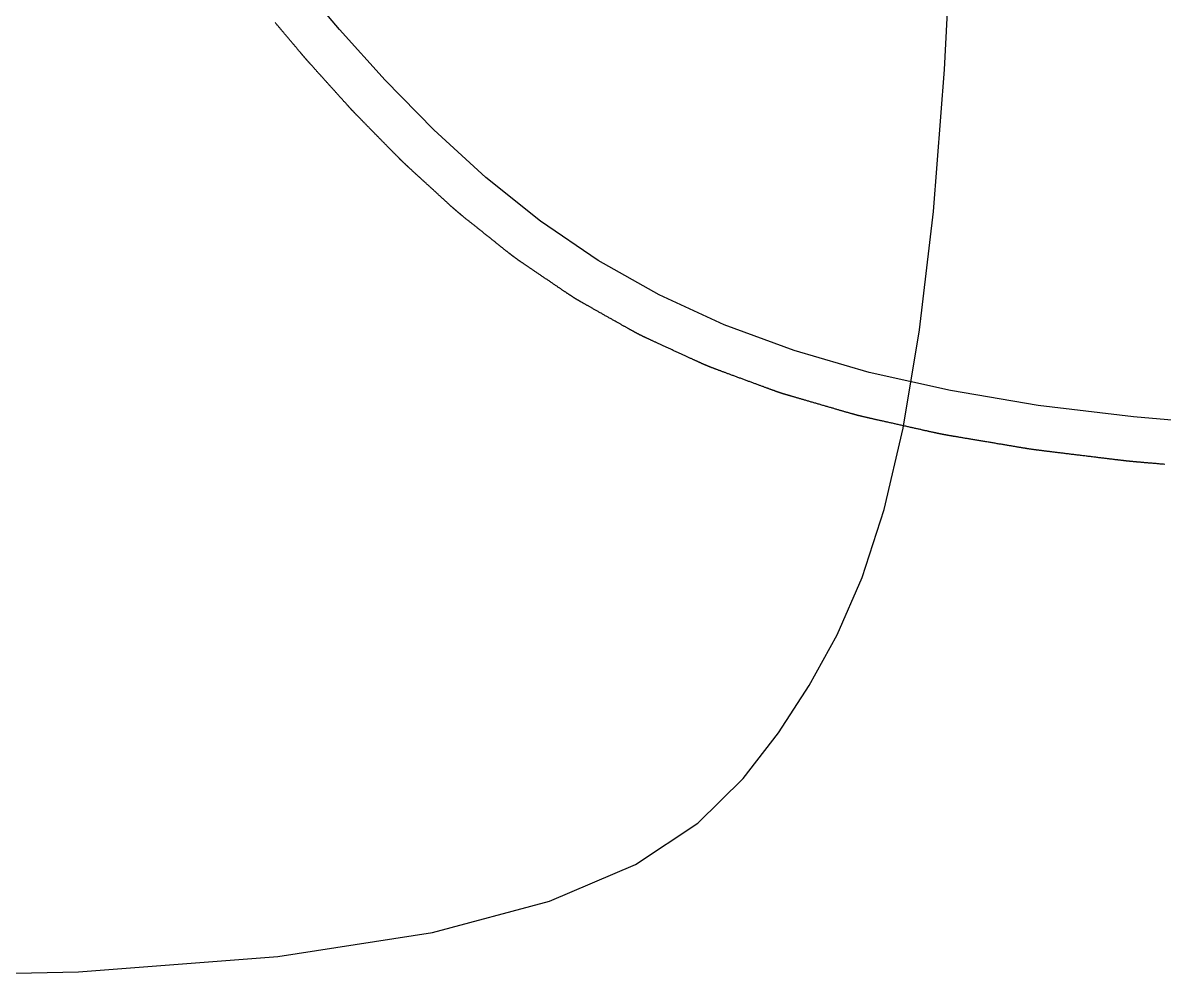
# Model space of a CAD drawing. Header units: millimetres. Extents: x -2296 to 86409, y -5695 to 20115.
# Drawn here: x 53114.5 to 53462.8, y 19094.3 to 19385.6 of the extents above; entities that cross this region are included whole.
import ezdxf

# ---------------------------------------------------------------- set-up
doc = ezdxf.new("R2010")
doc.units = ezdxf.units.MM
doc.layers.add('Line_RIGHT', color=1, linetype='Continuous')

# ---------------------------------------------------------------- blocks, each defined once
blk = doc.blocks.new('Fiji 6- costas')
blk.add_lwpolyline([(-20.2, -5173.6), (629.9, -5159.5), (1146.3, -5119.6), (1547.2, -5057.6), (1850.3, -4976.9), (2073.6, -4881.2), (2235, -4774.1), (2352.3, -4659.1), (2443.7, -4539.9), (2523.8, -4417.9), (2596.1, -4286.7), (2660.6, -4137.5), (2717.5, -3961.8), (2767.2, -3750.9), (2809.7, -3496.2), (2845.4, -3189.1), (2874.5, -2820.9), (2897, -2387.4), (2913.1, -1901.6), (2922.8, -1381), (2926, -843), (2922.8, -305), (2913.1, 215.6)])

msp = doc.modelspace()

# ---------------------------------------------------------------- linework, layer by layer
at = {"lineweight": 30}
msp.add_lwpolyline([(53463.001, 19250.82), (53462.658, 19250.849), (53462.319, 19250.878), (53461.983, 19250.907), (53461.652, 19250.935), (53461.324, 19250.963), (53461.002, 19250.99), (53460.684, 19251.017), (53460.371, 19251.044), (53460.063, 19251.07), (53459.76, 19251.096), (53459.463, 19251.122), (53459.172, 19251.146), (53458.887, 19251.171), (53458.609, 19251.195), (53458.336, 19251.218), (53458.07, 19251.241), (53457.81, 19251.263), (53457.558, 19251.284), (53457.312, 19251.306), (53457.073, 19251.326), (53456.84, 19251.346), (53456.614, 19251.365), (53456.395, 19251.384), (53456.181, 19251.403), (53455.974, 19251.42), (53455.772, 19251.438), (53455.577, 19251.455), (53455.386, 19251.471), (53455.201, 19251.487), (53455.021, 19251.503), (53454.846, 19251.519), (53454.676, 19251.534), (53454.51, 19251.548), (53454.347, 19251.563), (53454.189, 19251.577), (53454.035, 19251.591), (53453.884, 19251.605), (53453.736, 19251.618), (53453.592, 19251.631), (53453.45, 19251.645), (53453.31, 19251.658), (53453.173, 19251.671), (53453.039, 19251.683), (53452.906, 19251.696), (53452.774, 19251.709), (53452.644, 19251.722), (53452.515, 19251.735), (53452.388, 19251.747), (53452.261, 19251.76), (53452.134, 19251.773), (53452.008, 19251.786), (53451.882, 19251.799), (53451.755, 19251.813), (53451.629, 19251.826), (53451.501, 19251.84), (53451.373, 19251.854), (53451.244, 19251.868), (53451.113, 19251.883), (53450.981, 19251.897), (53450.847, 19251.913), (53450.711, 19251.928), (53450.573, 19251.944), (53450.433, 19251.96), (53450.29, 19251.976), (53450.143, 19251.993), (53449.994, 19252.011), (53449.842, 19252.029), (53449.686, 19252.047), (53449.526, 19252.066), (53449.362, 19252.086), (53449.194, 19252.106), (53449.021, 19252.127), (53448.844, 19252.148), (53448.662, 19252.17), (53448.474, 19252.193), (53448.281, 19252.216), (53448.083, 19252.24), (53447.879, 19252.265), (53447.67, 19252.29), (53447.454, 19252.316), (53447.233, 19252.343), (53447.005, 19252.371), (53446.771, 19252.399), (53446.53, 19252.429), (53446.284, 19252.459), (53446.031, 19252.489), (53445.773, 19252.521), (53445.509, 19252.553), (53445.24, 19252.586), (53444.965, 19252.619), (53444.685, 19252.654), (53444.4, 19252.688), (53444.11, 19252.724), (53443.816, 19252.76), (53443.517, 19252.796), (53443.214, 19252.833), (53442.907, 19252.87), (53442.597, 19252.908), (53442.283, 19252.947), (53441.965, 19252.985), (53441.645, 19253.024), (53441.322, 19253.064), (53440.996, 19253.104), (53440.667, 19253.144), (53440.337, 19253.184), (53440.004, 19253.225), (53439.67, 19253.265), (53439.335, 19253.306), (53438.998, 19253.348), (53438.659, 19253.389), (53438.32, 19253.43), (53437.981, 19253.472), (53437.64, 19253.513), (53437.3, 19253.555), (53436.96, 19253.596), (53436.62, 19253.638), (53436.28, 19253.679), (53435.941, 19253.721), (53435.602, 19253.762), (53435.265, 19253.803), (53434.929, 19253.844), (53434.595, 19253.885), (53434.262, 19253.926), (53433.931, 19253.966), (53433.603, 19254.007), (53433.277, 19254.046), (53432.953, 19254.086), (53432.632, 19254.125), (53432.315, 19254.164), (53432, 19254.203), (53431.689, 19254.241), (53431.382, 19254.278), (53431.078, 19254.315), (53430.779, 19254.352), (53430.484, 19254.388), (53430.194, 19254.424), (53429.908, 19254.458), (53429.627, 19254.493), (53429.352, 19254.527), (53429.082, 19254.56), (53428.817, 19254.592), (53428.558, 19254.624), (53428.305, 19254.655), (53428.058, 19254.685), (53427.816, 19254.715), (53427.582, 19254.743), (53427.353, 19254.772), (53427.131, 19254.799), (53426.914, 19254.825), (53426.704, 19254.851), (53426.5, 19254.876), (53426.301, 19254.901), (53426.108, 19254.925), (53425.92, 19254.948), (53425.737, 19254.971), (53425.56, 19254.993), (53425.387, 19255.014), (53425.219, 19255.035), (53425.056, 19255.056), (53424.897, 19255.076), (53424.742, 19255.096), (53424.59, 19255.115), (53424.442, 19255.134), (53424.298, 19255.152), (53424.157, 19255.17), (53424.019, 19255.188), (53423.883, 19255.206), (53423.75, 19255.224), (53423.62, 19255.241), (53423.491, 19255.258), (53423.365, 19255.275), (53423.24, 19255.292), (53423.117, 19255.309), (53422.995, 19255.326), (53422.875, 19255.343), (53422.755, 19255.36), (53422.636, 19255.377), (53422.517, 19255.394), (53422.399, 19255.411), (53422.28, 19255.428), (53422.162, 19255.446), (53422.043, 19255.463), (53421.924, 19255.481), (53421.803, 19255.499), (53421.682, 19255.518), (53421.56, 19255.537), (53421.436, 19255.556), (53421.311, 19255.575), (53421.184, 19255.595), (53421.055, 19255.616), (53420.923, 19255.637), (53420.79, 19255.658), (53420.653, 19255.68), (53420.514, 19255.703), (53420.371, 19255.726), (53420.226, 19255.75), (53420.077, 19255.774), (53419.924, 19255.799), (53419.767, 19255.825), (53419.606, 19255.851), (53419.441, 19255.879), (53419.272, 19255.907), (53419.097, 19255.936), (53418.918, 19255.966), (53418.734, 19255.996), (53418.544, 19256.028), (53418.35, 19256.061), (53418.149, 19256.094), (53417.944, 19256.128), (53417.732, 19256.164), (53417.515, 19256.2), (53417.292, 19256.238), (53417.063, 19256.276), (53416.829, 19256.315), (53416.59, 19256.355), (53416.346, 19256.396), (53416.096, 19256.438), (53415.841, 19256.481), (53415.582, 19256.524), (53415.318, 19256.569), (53415.05, 19256.614), (53414.777, 19256.659), (53414.501, 19256.706), (53414.22, 19256.753), (53413.936, 19256.801), (53413.649, 19256.849), (53413.358, 19256.898), (53413.065, 19256.947), (53412.768, 19256.997), (53412.469, 19257.047), (53412.168, 19257.098), (53411.864, 19257.149), (53411.559, 19257.2), (53411.251, 19257.252), (53410.942, 19257.303), (53410.632, 19257.356), (53410.32, 19257.408), (53410.007, 19257.461), (53409.694, 19257.513), (53409.38, 19257.566), (53409.065, 19257.619), (53408.75, 19257.672), (53408.435, 19257.725), (53408.121, 19257.778), (53407.807, 19257.83), (53407.493, 19257.883), (53407.18, 19257.936), (53406.868, 19257.988), (53406.558, 19258.041), (53406.249, 19258.093), (53405.941, 19258.144), (53405.635, 19258.196), (53405.331, 19258.247), (53405.029, 19258.298), (53404.73, 19258.348), (53404.433, 19258.398), (53404.139, 19258.448), (53403.848, 19258.497), (53403.56, 19258.545), (53403.276, 19258.593), (53402.995, 19258.64), (53402.718, 19258.687), (53402.445, 19258.733), (53402.176, 19258.778), (53401.911, 19258.823), (53401.651, 19258.867), (53401.396, 19258.91), (53401.146, 19258.952), (53400.901, 19258.993), (53400.66, 19259.034), (53400.426, 19259.073), (53400.196, 19259.112), (53399.973, 19259.15), (53399.755, 19259.187), (53399.542, 19259.222), (53399.336, 19259.257), (53399.135, 19259.291), (53398.94, 19259.324), (53398.75, 19259.357), (53398.565, 19259.388), (53398.385, 19259.419), (53398.21, 19259.448), (53398.04, 19259.477), (53397.875, 19259.506), (53397.714, 19259.533), (53397.558, 19259.56), (53397.405, 19259.586), (53397.256, 19259.612), (53397.112, 19259.637), (53396.97, 19259.662), (53396.832, 19259.686), (53396.697, 19259.71), (53396.565, 19259.733), (53396.436, 19259.756), (53396.309, 19259.779), (53396.184, 19259.801), (53396.062, 19259.824), (53395.942, 19259.846), (53395.823, 19259.867), (53395.707, 19259.889), (53395.591, 19259.911), (53395.477, 19259.932), (53395.363, 19259.953), (53395.251, 19259.975), (53395.139, 19259.997), (53395.028, 19260.018), (53394.917, 19260.04), (53394.805, 19260.062), (53394.694, 19260.084), (53394.583, 19260.106), (53394.471, 19260.129), (53394.358, 19260.152), (53394.244, 19260.175), (53394.129, 19260.199), (53394.013, 19260.223), (53393.896, 19260.248), (53393.777, 19260.273), (53393.656, 19260.298), (53393.533, 19260.324), (53393.407, 19260.351), (53393.279, 19260.379), (53393.149, 19260.407), (53393.016, 19260.436), (53392.88, 19260.465), (53392.74, 19260.496), (53392.598, 19260.527), (53392.451, 19260.559), (53392.301, 19260.592), (53392.147, 19260.626), (53391.989, 19260.661), (53391.826, 19260.697), (53391.659, 19260.734), (53391.487, 19260.772), (53391.311, 19260.811), (53391.13, 19260.852), (53390.944, 19260.893), (53390.752, 19260.936), (53390.556, 19260.98), (53390.354, 19261.025), (53390.146, 19261.071), (53389.934, 19261.118), (53389.717, 19261.167), (53389.495, 19261.216), (53389.268, 19261.267), (53389.036, 19261.319), (53388.8, 19261.371), (53388.559, 19261.425), (53388.314, 19261.48), (53388.066, 19261.536), (53387.813, 19261.592), (53387.556, 19261.649), (53387.297, 19261.707), (53387.033, 19261.766), (53386.767, 19261.826), (53386.498, 19261.886), (53386.226, 19261.947), (53385.951, 19262.008), (53385.674, 19262.07), (53385.395, 19262.133), (53385.114, 19262.196), (53384.831, 19262.259), (53384.546, 19262.323), (53384.26, 19262.387), (53383.972, 19262.451), (53383.684, 19262.516), (53383.394, 19262.58), (53383.104, 19262.645), (53382.813, 19262.71), (53382.522, 19262.776), (53382.23, 19262.841), (53381.939, 19262.906), (53381.647, 19262.971), (53381.356, 19263.037), (53381.066, 19263.102), (53380.776, 19263.167), (53380.488, 19263.231), (53380.2, 19263.296), (53379.914, 19263.36), (53379.629, 19263.424), (53379.345, 19263.487), (53379.064, 19263.55), (53378.784, 19263.613), (53378.507, 19263.675), (53378.232, 19263.737), (53377.96, 19263.798), (53377.69, 19263.858), (53377.423, 19263.918), (53377.159, 19263.977), (53376.899, 19264.036), (53376.642, 19264.093), (53376.389, 19264.15), (53376.14, 19264.206), (53375.894, 19264.261), (53375.653, 19264.315), (53375.416, 19264.369), (53375.184, 19264.421), (53374.956, 19264.472), (53374.733, 19264.522), (53374.515, 19264.571), (53374.302, 19264.619), (53374.094, 19264.666), (53373.891, 19264.711), (53373.694, 19264.756), (53373.502, 19264.799), (53373.315, 19264.841), (53373.133, 19264.882), (53372.956, 19264.922), (53372.784, 19264.961), (53372.616, 19264.999), (53372.453, 19265.036), (53372.295, 19265.072), (53372.14, 19265.107), (53371.99, 19265.142), (53371.844, 19265.175), (53371.701, 19265.208), (53371.562, 19265.24), (53371.427, 19265.271), (53371.294, 19265.302), (53371.165, 19265.332), (53371.038, 19265.361), (53370.915, 19265.39), (53370.793, 19265.419), (53370.674, 19265.447), (53370.558, 19265.475), (53370.443, 19265.503), (53370.33, 19265.53), (53370.218, 19265.557), (53370.108, 19265.584), (53370, 19265.611), (53369.892, 19265.637), (53369.785, 19265.664), (53369.68, 19265.691), (53369.574, 19265.717), (53369.469, 19265.744), (53369.365, 19265.771), (53369.26, 19265.798), (53369.155, 19265.825), (53369.05, 19265.853), (53368.945, 19265.881), (53368.839, 19265.909), (53368.732, 19265.938), (53368.624, 19265.967), (53368.514, 19265.997), (53368.404, 19266.027), (53368.292, 19266.057), (53368.178, 19266.089), (53368.062, 19266.121), (53367.944, 19266.154), (53367.824, 19266.187), (53367.702, 19266.221), (53367.577, 19266.257), (53367.449, 19266.293), (53367.319, 19266.33), (53367.185, 19266.368), (53367.048, 19266.407), (53366.907, 19266.447), (53366.763, 19266.488), (53366.615, 19266.531), (53366.463, 19266.575), (53366.307, 19266.619), (53366.146, 19266.666), (53365.982, 19266.713), (53365.813, 19266.762), (53365.639, 19266.812), (53365.46, 19266.864), (53365.277, 19266.917), (53365.089, 19266.971), (53364.896, 19267.027), (53364.698, 19267.084), (53364.496, 19267.143), (53364.289, 19267.203), (53364.078, 19267.264), (53363.862, 19267.326), (53363.643, 19267.39), (53363.419, 19267.455), (53363.191, 19267.521), (53362.96, 19267.588), (53362.725, 19267.656), (53362.487, 19267.725), (53362.245, 19267.795), (53362.001, 19267.866), (53361.754, 19267.938), (53361.504, 19268.011), (53361.251, 19268.084), (53360.996, 19268.158), (53360.739, 19268.233), (53360.48, 19268.308), (53360.219, 19268.384), (53359.956, 19268.46), (53359.692, 19268.537), (53359.426, 19268.614), (53359.159, 19268.691), (53358.891, 19268.769), (53358.622, 19268.847), (53358.353, 19268.925), (53358.083, 19269.004), (53357.813, 19269.082), (53357.542, 19269.161), (53357.272, 19269.24), (53357.002, 19269.318), (53356.732, 19269.397), (53356.462, 19269.475), (53356.194, 19269.553), (53355.926, 19269.631), (53355.659, 19269.709), (53355.393, 19269.786), (53355.128, 19269.863), (53354.865, 19269.94), (53354.604, 19270.016), (53354.345, 19270.091), (53354.087, 19270.166), (53353.832, 19270.24), (53353.579, 19270.314), (53353.328, 19270.387), (53353.081, 19270.459), (53352.836, 19270.53), (53352.594, 19270.601), (53352.355, 19270.67), (53352.12, 19270.739), (53351.888, 19270.807), (53351.66, 19270.873), (53351.436, 19270.938), (53351.216, 19271.003), (53351, 19271.066), (53350.788, 19271.127), (53350.58, 19271.188), (53350.377, 19271.247), (53350.179, 19271.305), (53349.985, 19271.362), (53349.797, 19271.417), (53349.613, 19271.471), (53349.434, 19271.523), (53349.259, 19271.574), (53349.09, 19271.624), (53348.924, 19271.672), (53348.763, 19271.719), (53348.607, 19271.765), (53348.455, 19271.81), (53348.306, 19271.854), (53348.162, 19271.897), (53348.021, 19271.938), (53347.884, 19271.979), (53347.751, 19272.019), (53347.621, 19272.058), (53347.493, 19272.096), (53347.369, 19272.133), (53347.248, 19272.17), (53347.129, 19272.206), (53347.013, 19272.241), (53346.898, 19272.276), (53346.787, 19272.31), (53346.677, 19272.344), (53346.569, 19272.377), (53346.462, 19272.411), (53346.357, 19272.444), (53346.254, 19272.476), (53346.151, 19272.509), (53346.05, 19272.541), (53345.949, 19272.573), (53345.849, 19272.606), (53345.75, 19272.638), (53345.651, 19272.67), (53345.552, 19272.703), (53345.453, 19272.736), (53345.354, 19272.769), (53345.255, 19272.802), (53345.155, 19272.836), (53345.055, 19272.87), (53344.954, 19272.905), (53344.852, 19272.94), (53344.749, 19272.975), (53344.645, 19273.012), (53344.539, 19273.049), (53344.432, 19273.086), (53344.323, 19273.125), (53344.212, 19273.164), (53344.099, 19273.204), (53343.984, 19273.245), (53343.866, 19273.288), (53343.746, 19273.331), (53343.623, 19273.375), (53343.497, 19273.42), (53343.368, 19273.467), (53343.236, 19273.515), (53343.101, 19273.564), (53342.962, 19273.615), (53342.82, 19273.667), (53342.673, 19273.72), (53342.523, 19273.775), (53342.369, 19273.832), (53342.21, 19273.89), (53342.048, 19273.95), (53341.881, 19274.011), (53341.71, 19274.074), (53341.534, 19274.139), (53341.353, 19274.205), (53341.169, 19274.273), (53340.98, 19274.342), (53340.787, 19274.413), (53340.589, 19274.486), (53340.388, 19274.56), (53340.183, 19274.635), (53339.975, 19274.712), (53339.763, 19274.79), (53339.547, 19274.87), (53339.328, 19274.95), (53339.106, 19275.032), (53338.881, 19275.115), (53338.653, 19275.199), (53338.423, 19275.284), (53338.19, 19275.37), (53337.955, 19275.457), (53337.717, 19275.544), (53337.478, 19275.633), (53337.236, 19275.722), (53336.993, 19275.811), (53336.749, 19275.902), (53336.503, 19275.992), (53336.255, 19276.084), (53336.007, 19276.175), (53335.758, 19276.267), (53335.507, 19276.36), (53335.257, 19276.452), (53335.006, 19276.545), (53334.754, 19276.638), (53334.502, 19276.731), (53334.251, 19276.824), (53333.999, 19276.917), (53333.748, 19277.009), (53333.497, 19277.102), (53333.247, 19277.195), (53332.998, 19277.287), (53332.749, 19277.379), (53332.502, 19277.47), (53332.256, 19277.561), (53332.011, 19277.651), (53331.768, 19277.741), (53331.526, 19277.831), (53331.286, 19277.919), (53331.049, 19278.007), (53330.813, 19278.094), (53330.58, 19278.181), (53330.349, 19278.266), (53330.121, 19278.35), (53329.896, 19278.434), (53329.674, 19278.516), (53329.455, 19278.597), (53329.239, 19278.677), (53329.026, 19278.756), (53328.817, 19278.833), (53328.612, 19278.909), (53328.41, 19278.984), (53328.213, 19279.057), (53328.019, 19279.129), (53327.83, 19279.199), (53327.645, 19279.268), (53327.464, 19279.335), (53327.288, 19279.401), (53327.116, 19279.464), (53326.949, 19279.527), (53326.786, 19279.587), (53326.627, 19279.646), (53326.472, 19279.704), (53326.322, 19279.76), (53326.175, 19279.815), (53326.033, 19279.868), (53325.894, 19279.92), (53325.759, 19279.971), (53325.627, 19280.021), (53325.498, 19280.069), (53325.373, 19280.116), (53325.251, 19280.163), (53325.131, 19280.208), (53325.014, 19280.252), (53324.9, 19280.296), (53324.788, 19280.339), (53324.679, 19280.381), (53324.572, 19280.423), (53324.466, 19280.464), (53324.363, 19280.504), (53324.261, 19280.544), (53324.16, 19280.584), (53324.061, 19280.623), (53323.964, 19280.662), (53323.867, 19280.7), (53323.771, 19280.739), (53323.676, 19280.777), (53323.582, 19280.816), (53323.488, 19280.854), (53323.394, 19280.893), (53323.301, 19280.932), (53323.208, 19280.971), (53323.114, 19281.01), (53323.02, 19281.049), (53322.926, 19281.089), (53322.831, 19281.13), (53322.736, 19281.171), (53322.639, 19281.212), (53322.542, 19281.254), (53322.443, 19281.297), (53322.344, 19281.341), (53322.242, 19281.386), (53322.139, 19281.431), (53322.035, 19281.477), (53321.928, 19281.525), (53321.819, 19281.573), (53321.708, 19281.623), (53321.595, 19281.674), (53321.479, 19281.726), (53321.361, 19281.779), (53321.239, 19281.834), (53321.115, 19281.89), (53320.988, 19281.948), (53320.857, 19282.007), (53320.723, 19282.069), (53320.585, 19282.131), (53320.444, 19282.196), (53320.299, 19282.262), (53320.15, 19282.33), (53319.998, 19282.4), (53319.841, 19282.471), (53319.68, 19282.545), (53319.515, 19282.62), (53319.346, 19282.698), (53319.173, 19282.777), (53318.996, 19282.859), (53318.815, 19282.942), (53318.631, 19283.026), (53318.442, 19283.113), (53318.25, 19283.201), (53318.055, 19283.29), (53317.856, 19283.382), (53317.655, 19283.474), (53317.45, 19283.568), (53317.242, 19283.664), (53317.032, 19283.76), (53316.819, 19283.858), (53316.603, 19283.957), (53316.385, 19284.057), (53316.165, 19284.159), (53315.943, 19284.261), (53315.72, 19284.364), (53315.494, 19284.467), (53315.267, 19284.572), (53315.038, 19284.677), (53314.808, 19284.783), (53314.577, 19284.889), (53314.345, 19284.996), (53314.112, 19285.103), (53313.879, 19285.21), (53313.644, 19285.318), (53313.41, 19285.426), (53313.175, 19285.534), (53312.94, 19285.643), (53312.705, 19285.751), (53312.47, 19285.859), (53312.235, 19285.967), (53312.001, 19286.075), (53311.767, 19286.183), (53311.534, 19286.29), (53311.302, 19286.397), (53311.071, 19286.504), (53310.841, 19286.61), (53310.612, 19286.715), (53310.385, 19286.82), (53310.159, 19286.924), (53309.935, 19287.027), (53309.713, 19287.129), (53309.493, 19287.231), (53309.276, 19287.331), (53309.06, 19287.431), (53308.847, 19287.529), (53308.636, 19287.626), (53308.429, 19287.722), (53308.224, 19287.817), (53308.022, 19287.91), (53307.823, 19288.002), (53307.628, 19288.092), (53307.436, 19288.181), (53307.247, 19288.268), (53307.063, 19288.353), (53306.882, 19288.437), (53306.704, 19288.519), (53306.531, 19288.599), (53306.362, 19288.677), (53306.197, 19288.754), (53306.036, 19288.828), (53305.879, 19288.901), (53305.727, 19288.971), (53305.578, 19289.04), (53305.433, 19289.108), (53305.292, 19289.173), (53305.155, 19289.237), (53305.021, 19289.3), (53304.891, 19289.361), (53304.764, 19289.42), (53304.64, 19289.478), (53304.519, 19289.534), (53304.401, 19289.59), (53304.286, 19289.644), (53304.174, 19289.697), (53304.064, 19289.749), (53303.957, 19289.8), (53303.852, 19289.85), (53303.749, 19289.9), (53303.648, 19289.948), (53303.548, 19289.996), (53303.451, 19290.044), (53303.355, 19290.09), (53303.26, 19290.136), (53303.167, 19290.182), (53303.074, 19290.228), (53302.983, 19290.273), (53302.893, 19290.318), (53302.803, 19290.363), (53302.714, 19290.408), (53302.625, 19290.453), (53302.537, 19290.498), (53302.448, 19290.543), (53302.36, 19290.589), (53302.272, 19290.634), (53302.183, 19290.681), (53302.094, 19290.727), (53302.004, 19290.774), (53301.914, 19290.822), (53301.823, 19290.87), (53301.731, 19290.919), (53301.638, 19290.969), (53301.543, 19291.02), (53301.448, 19291.072), (53301.35, 19291.124), (53301.251, 19291.178), (53301.15, 19291.233), (53301.048, 19291.289), (53300.943, 19291.347), (53300.836, 19291.406), (53300.727, 19291.466), (53300.615, 19291.528), (53300.5, 19291.591), (53300.383, 19291.657), (53300.263, 19291.723), (53300.139, 19291.792), (53300.013, 19291.863), (53299.883, 19291.935), (53299.75, 19292.009), (53299.614, 19292.086), (53299.473, 19292.164), (53299.33, 19292.245), (53299.182, 19292.327), (53299.031, 19292.412), (53298.875, 19292.5), (53298.716, 19292.589), (53298.553, 19292.68), (53298.387, 19292.774), (53298.217, 19292.87), (53298.043, 19292.967), (53297.866, 19293.067), (53297.686, 19293.168), (53297.502, 19293.271), (53297.315, 19293.376), (53297.126, 19293.483), (53296.933, 19293.591), (53296.738, 19293.701), (53296.54, 19293.812), (53296.34, 19293.925), (53296.138, 19294.039), (53295.933, 19294.154), (53295.726, 19294.271), (53295.518, 19294.388), (53295.308, 19294.506), (53295.096, 19294.626), (53294.882, 19294.746), (53294.668, 19294.867), (53294.452, 19294.988), (53294.235, 19295.111), (53294.017, 19295.233), (53293.798, 19295.357), (53293.579, 19295.48), (53293.359, 19295.604), (53293.139, 19295.729), (53292.918, 19295.853), (53292.698, 19295.977), (53292.477, 19296.102), (53292.256, 19296.226), (53292.036, 19296.35), (53291.816, 19296.474), (53291.597, 19296.598), (53291.378, 19296.722), (53291.16, 19296.845), (53290.944, 19296.967), (53290.728, 19297.089), (53290.513, 19297.21), (53290.3, 19297.33), (53290.088, 19297.45), (53289.878, 19297.569), (53289.67, 19297.686), (53289.463, 19297.803), (53289.259, 19297.918), (53289.056, 19298.033), (53288.856, 19298.146), (53288.659, 19298.257), (53288.464, 19298.368), (53288.271, 19298.476), (53288.082, 19298.583), (53287.895, 19298.689), (53287.712, 19298.793), (53287.532, 19298.895), (53287.355, 19298.995), (53287.182, 19299.093), (53287.012, 19299.189), (53286.845, 19299.283), (53286.683, 19299.375), (53286.524, 19299.465), (53286.369, 19299.553), (53286.218, 19299.639), (53286.071, 19299.722), (53285.927, 19299.804), (53285.787, 19299.883), (53285.651, 19299.961), (53285.519, 19300.036), (53285.39, 19300.11), (53285.264, 19300.181), (53285.141, 19300.251), (53285.022, 19300.32), (53284.906, 19300.386), (53284.792, 19300.451), (53284.681, 19300.515), (53284.573, 19300.577), (53284.468, 19300.638), (53284.364, 19300.698), (53284.263, 19300.757), (53284.164, 19300.815), (53284.067, 19300.871), (53283.972, 19300.927), (53283.878, 19300.982), (53283.786, 19301.037), (53283.696, 19301.09), (53283.607, 19301.143), (53283.519, 19301.196), (53283.432, 19301.248), (53283.346, 19301.3), (53283.26, 19301.352), (53283.176, 19301.404), (53283.092, 19301.455), (53283.008, 19301.507), (53282.924, 19301.558), (53282.841, 19301.61), (53282.758, 19301.662), (53282.674, 19301.715), (53282.59, 19301.767), (53282.506, 19301.821), (53282.421, 19301.875), (53282.336, 19301.929), (53282.25, 19301.984), (53282.163, 19302.041), (53282.075, 19302.098), (53281.986, 19302.156), (53281.895, 19302.215), (53281.803, 19302.275), (53281.709, 19302.336), (53281.614, 19302.399), (53281.517, 19302.463), (53281.418, 19302.529), (53281.316, 19302.596), (53281.213, 19302.665), (53281.107, 19302.736), (53280.999, 19302.808), (53280.888, 19302.882), (53280.774, 19302.958), (53280.658, 19303.036), (53280.538, 19303.117), (53280.415, 19303.199), (53280.289, 19303.284), (53280.16, 19303.371), (53280.028, 19303.461), (53279.892, 19303.552), (53279.752, 19303.646), (53279.609, 19303.743), (53279.462, 19303.842), (53279.312, 19303.944), (53279.158, 19304.048), (53279, 19304.155), (53278.84, 19304.264), (53278.675, 19304.375), (53278.508, 19304.488), (53278.338, 19304.603), (53278.164, 19304.721), (53277.988, 19304.84), (53277.808, 19304.962), (53277.626, 19305.085), (53277.442, 19305.21), (53277.255, 19305.336), (53277.066, 19305.465), (53276.875, 19305.594), (53276.682, 19305.725), (53276.486, 19305.858), (53276.289, 19305.991), (53276.091, 19306.126), (53275.891, 19306.261), (53275.689, 19306.398), (53275.486, 19306.536), (53275.283, 19306.674), (53275.078, 19306.813), (53274.872, 19306.953), (53274.665, 19307.093), (53274.458, 19307.233), (53274.251, 19307.374), (53274.043, 19307.515), (53273.834, 19307.657), (53273.626, 19307.798), (53273.418, 19307.94), (53273.209, 19308.081), (53273.001, 19308.222), (53272.794, 19308.363), (53272.587, 19308.504), (53272.38, 19308.644), (53272.175, 19308.784), (53271.97, 19308.923), (53271.766, 19309.061), (53271.564, 19309.199), (53271.363, 19309.336), (53271.163, 19309.472), (53270.964, 19309.606), (53270.768, 19309.74), (53270.573, 19309.873), (53270.38, 19310.004), (53270.189, 19310.133), (53270, 19310.262), (53269.814, 19310.389), (53269.63, 19310.514), (53269.449, 19310.637), (53269.27, 19310.759), (53269.094, 19310.878), (53268.921, 19310.996), (53268.751, 19311.112), (53268.585, 19311.225), (53268.421, 19311.337), (53268.261, 19311.446), (53268.104, 19311.553), (53267.951, 19311.657), (53267.801, 19311.759), (53267.655, 19311.859), (53267.513, 19311.956), (53267.374, 19312.05), (53267.239, 19312.143), (53267.108, 19312.232), (53266.979, 19312.32), (53266.855, 19312.405), (53266.733, 19312.489), (53266.615, 19312.57), (53266.499, 19312.649), (53266.387, 19312.726), (53266.278, 19312.801), (53266.171, 19312.875), (53266.067, 19312.947), (53265.965, 19313.017), (53265.866, 19313.086), (53265.769, 19313.154), (53265.673, 19313.22), (53265.58, 19313.285), (53265.489, 19313.349), (53265.4, 19313.412), (53265.312, 19313.474), (53265.225, 19313.535), (53265.14, 19313.595), (53265.056, 19313.655), (53264.974, 19313.714), (53264.892, 19313.773), (53264.811, 19313.831), (53264.731, 19313.889), (53264.651, 19313.947), (53264.572, 19314.005), (53264.493, 19314.063), (53264.415, 19314.12), (53264.337, 19314.178), (53264.258, 19314.237), (53264.18, 19314.295), (53264.101, 19314.354), (53264.022, 19314.414), (53263.942, 19314.474), (53263.861, 19314.535), (53263.78, 19314.597), (53263.698, 19314.66), (53263.615, 19314.723), (53263.531, 19314.788), (53263.446, 19314.854), (53263.359, 19314.921), (53263.27, 19314.99), (53263.181, 19315.06), (53263.089, 19315.132), (53262.995, 19315.205), (53262.9, 19315.28), (53262.802, 19315.357), (53262.702, 19315.436), (53262.599, 19315.517), (53262.495, 19315.6), (53262.387, 19315.685), (53262.277, 19315.772), (53262.164, 19315.862), (53262.048, 19315.954), (53261.928, 19316.049), (53261.806, 19316.146), (53261.681, 19316.246), (53261.552, 19316.348), (53261.42, 19316.454), (53261.284, 19316.562), (53261.145, 19316.673), (53261.003, 19316.786), (53260.857, 19316.903), (53260.707, 19317.022), (53260.555, 19317.144), (53260.399, 19317.268), (53260.241, 19317.394), (53260.079, 19317.524), (53259.914, 19317.655), (53259.747, 19317.789), (53259.577, 19317.924), (53259.404, 19318.062), (53259.23, 19318.202), (53259.052, 19318.344), (53258.873, 19318.487), (53258.691, 19318.632), (53258.508, 19318.779), (53258.323, 19318.927), (53258.136, 19319.076), (53257.948, 19319.227), (53257.758, 19319.379), (53257.567, 19319.531), (53257.374, 19319.685), (53257.181, 19319.84), (53256.986, 19319.996), (53256.791, 19320.152), (53256.595, 19320.308), (53256.399, 19320.466), (53256.202, 19320.623), (53256.005, 19320.781), (53255.807, 19320.939), (53255.609, 19321.097), (53255.412, 19321.256), (53255.214, 19321.414), (53255.017, 19321.572), (53254.82, 19321.729), (53254.624, 19321.886), (53254.428, 19322.043), (53254.233, 19322.199), (53254.039, 19322.355), (53253.846, 19322.509), (53253.654, 19322.663), (53253.464, 19322.816), (53253.274, 19322.967), (53253.086, 19323.118), (53252.9, 19323.267), (53252.716, 19323.415), (53252.533, 19323.561), (53252.352, 19323.706), (53252.174, 19323.849), (53251.997, 19323.991), (53251.823, 19324.13), (53251.651, 19324.268), (53251.482, 19324.403), (53251.316, 19324.537), (53251.152, 19324.668), (53250.992, 19324.797), (53250.834, 19324.923), (53250.68, 19325.047), (53250.529, 19325.168), (53250.381, 19325.287), (53250.236, 19325.403), (53250.095, 19325.517), (53249.957, 19325.627), (53249.823, 19325.735), (53249.692, 19325.84), (53249.565, 19325.942), (53249.441, 19326.042), (53249.32, 19326.139), (53249.203, 19326.233), (53249.089, 19326.325), (53248.978, 19326.415), (53248.869, 19326.502), (53248.764, 19326.587), (53248.661, 19326.67), (53248.561, 19326.751), (53248.464, 19326.83), (53248.368, 19326.908), (53248.276, 19326.983), (53248.185, 19327.057), (53248.096, 19327.13), (53248.009, 19327.201), (53247.924, 19327.271), (53247.84, 19327.339), (53247.758, 19327.407), (53247.678, 19327.474), (53247.599, 19327.539), (53247.52, 19327.604), (53247.443, 19327.668), (53247.367, 19327.732), (53247.292, 19327.795), (53247.218, 19327.858), (53247.144, 19327.921), (53247.07, 19327.983), (53246.997, 19328.045), (53246.924, 19328.108), (53246.851, 19328.17), (53246.778, 19328.233), (53246.705, 19328.296), (53246.632, 19328.359), (53246.559, 19328.423), (53246.485, 19328.488), (53246.41, 19328.553), (53246.334, 19328.62), (53246.258, 19328.687), (53246.181, 19328.755), (53246.103, 19328.825), (53246.023, 19328.895), (53245.942, 19328.967), (53245.86, 19329.041), (53245.776, 19329.116), (53245.691, 19329.193), (53245.604, 19329.271), (53245.514, 19329.351), (53245.423, 19329.434), (53245.33, 19329.518), (53245.234, 19329.605), (53245.136, 19329.694), (53245.036, 19329.785), (53244.932, 19329.879), (53244.826, 19329.975), (53244.718, 19330.074), (53244.606, 19330.175), (53244.491, 19330.28), (53244.374, 19330.387), (53244.253, 19330.497), (53244.129, 19330.61), (53244.001, 19330.727), (53243.871, 19330.846), (53243.736, 19330.968), (53243.599, 19331.094), (53243.459, 19331.222), (53243.315, 19331.353), (53243.169, 19331.487), (53243.019, 19331.623), (53242.867, 19331.762), (53242.712, 19331.904), (53242.554, 19332.048), (53242.394, 19332.195), (53242.231, 19332.343), (53242.066, 19332.494), (53241.899, 19332.647), (53241.73, 19332.801), (53241.558, 19332.958), (53241.385, 19333.116), (53241.211, 19333.276), (53241.034, 19333.437), (53240.856, 19333.6), (53240.677, 19333.764), (53240.497, 19333.929), (53240.315, 19334.095), (53240.132, 19334.262), (53239.949, 19334.43), (53239.764, 19334.599), (53239.579, 19334.768), (53239.394, 19334.938), (53239.208, 19335.108), (53239.021, 19335.278), (53238.835, 19335.449), (53238.648, 19335.62), (53238.461, 19335.791), (53238.275, 19335.961), (53238.088, 19336.132), (53237.902, 19336.302), (53237.717, 19336.472), (53237.532, 19336.641), (53237.348, 19336.809), (53237.165, 19336.977), (53236.982, 19337.144), (53236.801, 19337.31), (53236.621, 19337.475), (53236.442, 19337.638), (53236.265, 19337.801), (53236.089, 19337.962), (53235.915, 19338.121), (53235.742, 19338.279), (53235.572, 19338.435), (53235.403, 19338.59), (53235.237, 19338.742), (53235.072, 19338.893), (53234.91, 19339.041), (53234.751, 19339.187), (53234.594, 19339.331), (53234.44, 19339.472), (53234.289, 19339.611), (53234.14, 19339.747), (53233.995, 19339.88), (53233.852, 19340.01), (53233.713, 19340.138), (53233.577, 19340.263), (53233.444, 19340.385), (53233.314, 19340.504), (53233.188, 19340.619), (53233.065, 19340.732), (53232.946, 19340.841), (53232.83, 19340.948), (53232.717, 19341.052), (53232.606, 19341.153), (53232.499, 19341.252), (53232.395, 19341.347), (53232.294, 19341.441), (53232.195, 19341.531), (53232.099, 19341.62), (53232.006, 19341.706), (53231.914, 19341.791), (53231.826, 19341.873), (53231.739, 19341.953), (53231.654, 19342.032), (53231.571, 19342.109), (53231.49, 19342.184), (53231.411, 19342.258), (53231.333, 19342.33), (53231.257, 19342.402), (53231.182, 19342.472), (53231.109, 19342.541), (53231.036, 19342.609), (53230.965, 19342.677), (53230.894, 19342.744), (53230.824, 19342.81), (53230.755, 19342.876), (53230.687, 19342.941), (53230.619, 19343.006), (53230.551, 19343.072), (53230.484, 19343.137), (53230.416, 19343.202), (53230.349, 19343.267), (53230.281, 19343.333), (53230.214, 19343.399), (53230.146, 19343.465), (53230.077, 19343.533), (53230.008, 19343.6), (53229.938, 19343.669), (53229.868, 19343.739), (53229.796, 19343.81), (53229.724, 19343.882), (53229.65, 19343.955), (53229.575, 19344.03), (53229.499, 19344.106), (53229.421, 19344.184), (53229.342, 19344.263), (53229.261, 19344.345), (53229.178, 19344.428), (53229.094, 19344.513), (53229.007, 19344.601), (53228.918, 19344.691), (53228.827, 19344.783), (53228.733, 19344.878), (53228.637, 19344.975), (53228.539, 19345.075), (53228.437, 19345.178), (53228.333, 19345.283), (53228.226, 19345.392), (53228.117, 19345.503), (53228.004, 19345.618), (53227.888, 19345.736), (53227.769, 19345.857), (53227.647, 19345.981), (53227.521, 19346.108), (53227.393, 19346.239), (53227.262, 19346.372), (53227.127, 19346.509), (53226.99, 19346.649), (53226.85, 19346.791), (53226.708, 19346.936), (53226.562, 19347.084), (53226.415, 19347.234), (53226.264, 19347.387), (53226.112, 19347.542), (53225.957, 19347.7), (53225.8, 19347.859), (53225.642, 19348.021), (53225.481, 19348.184), (53225.319, 19348.35), (53225.155, 19348.517), (53224.989, 19348.685), (53224.822, 19348.855), (53224.654, 19349.026), (53224.485, 19349.199), (53224.314, 19349.373), (53224.143, 19349.547), (53223.97, 19349.723), (53223.797, 19349.899), (53223.623, 19350.076), (53223.449, 19350.253), (53223.274, 19350.431), (53223.099, 19350.61), (53222.924, 19350.788), (53222.749, 19350.967), (53222.574, 19351.145), (53222.398, 19351.324), (53222.223, 19351.502), (53222.049, 19351.68), (53221.875, 19351.857), (53221.701, 19352.034), (53221.528, 19352.21), (53221.356, 19352.386), (53221.185, 19352.56), (53221.014, 19352.734), (53220.845, 19352.906), (53220.677, 19353.077), (53220.511, 19353.247), (53220.346, 19353.415), (53220.182, 19353.582), (53220.02, 19353.747), (53219.86, 19353.91), (53219.702, 19354.071), (53219.546, 19354.23), (53219.392, 19354.387), (53219.24, 19354.542), (53219.09, 19354.694), (53218.943, 19354.844), (53218.799, 19354.992), (53218.657, 19355.136), (53218.518, 19355.278), (53218.381, 19355.417), (53218.248, 19355.553), (53218.117, 19355.687), (53217.99, 19355.817), (53217.865, 19355.943), (53217.744, 19356.067), (53217.626, 19356.187), (53217.511, 19356.305), (53217.4, 19356.419), (53217.291, 19356.529), (53217.185, 19356.637), (53217.083, 19356.742), (53216.983, 19356.844), (53216.886, 19356.944), (53216.791, 19357.04), (53216.699, 19357.135), (53216.61, 19357.226), (53216.523, 19357.315), (53216.438, 19357.403), (53216.355, 19357.487), (53216.274, 19357.57), (53216.196, 19357.651), (53216.119, 19357.731), (53216.044, 19357.808), (53215.97, 19357.884), (53215.898, 19357.959), (53215.828, 19358.032), (53215.758, 19358.104), (53215.69, 19358.175), (53215.623, 19358.245), (53215.557, 19358.314), (53215.492, 19358.382), (53215.427, 19358.45), (53215.363, 19358.517), (53215.3, 19358.583), (53215.237, 19358.65), (53215.175, 19358.716), (53215.113, 19358.782), (53215.051, 19358.848), (53214.988, 19358.914), (53214.926, 19358.981), (53214.864, 19359.048), (53214.801, 19359.115), (53214.738, 19359.183), (53214.674, 19359.252), (53214.61, 19359.321), (53214.545, 19359.392), (53214.479, 19359.464), (53214.412, 19359.536), (53214.344, 19359.61), (53214.275, 19359.686), (53214.205, 19359.763), (53214.133, 19359.841), (53214.06, 19359.921), (53213.985, 19360.004), (53213.909, 19360.088), (53213.831, 19360.174), (53213.75, 19360.262), (53213.668, 19360.353), (53213.584, 19360.446), (53213.497, 19360.542), (53213.408, 19360.64), (53213.317, 19360.741), (53213.223, 19360.845), (53213.127, 19360.952), (53213.028, 19361.062), (53212.926, 19361.174), (53212.821, 19361.29), (53212.713, 19361.41), (53212.603, 19361.532), (53212.489, 19361.658), (53212.373, 19361.787), (53212.254, 19361.92), (53212.132, 19362.055), (53212.007, 19362.194), (53211.879, 19362.335), (53211.749, 19362.48), (53211.616, 19362.627), (53211.481, 19362.777), (53211.343, 19362.93), (53211.203, 19363.085), (53211.061, 19363.242), (53210.917, 19363.402), (53210.771, 19363.564), (53210.623, 19363.729), (53210.474, 19363.895), (53210.322, 19364.062), (53210.17, 19364.232), (53210.015, 19364.403), (53209.86, 19364.576), (53209.703, 19364.75), (53209.545, 19364.925), (53209.386, 19365.102), (53209.226, 19365.279), (53209.065, 19365.458), (53208.904, 19365.637), (53208.742, 19365.817), (53208.579, 19365.997), (53208.416, 19366.178), (53208.253, 19366.36), (53208.09, 19366.541), (53207.926, 19366.723), (53207.763, 19366.904), (53207.599, 19367.086), (53207.436, 19367.267), (53207.273, 19367.448), (53207.111, 19367.628), (53206.949, 19367.808), (53206.788, 19367.987), (53206.627, 19368.165), (53206.467, 19368.342), (53206.309, 19368.519), (53206.151, 19368.694), (53205.994, 19368.868), (53205.839, 19369.04), (53205.685, 19369.211), (53205.533, 19369.38), (53205.382, 19369.548), (53205.233, 19369.714), (53205.085, 19369.878), (53204.939, 19370.039), (53204.796, 19370.199), (53204.654, 19370.356), (53204.515, 19370.511), (53204.378, 19370.663), (53204.243, 19370.812), (53204.111, 19370.959), (53203.982, 19371.103), (53203.855, 19371.244), (53203.73, 19371.382), (53203.609, 19371.517), (53203.49, 19371.649), (53203.375, 19371.778), (53203.262, 19371.903), (53203.152, 19372.025), (53203.046, 19372.143), (53202.942, 19372.259), (53202.841, 19372.371), (53202.743, 19372.48), (53202.648, 19372.586), (53202.555, 19372.689), (53202.465, 19372.789), (53202.377, 19372.887), (53202.292, 19372.982), (53202.209, 19373.074), (53202.129, 19373.164), (53202.05, 19373.252), (53201.974, 19373.337), (53201.899, 19373.42), (53201.826, 19373.502), (53201.755, 19373.581), (53201.686, 19373.659), (53201.618, 19373.735), (53201.552, 19373.81), (53201.487, 19373.883), (53201.423, 19373.955), (53201.36, 19374.026), (53201.298, 19374.096), (53201.238, 19374.164), (53201.178, 19374.232), (53201.118, 19374.3), (53201.06, 19374.366), (53201.002, 19374.433), (53200.944, 19374.498), (53200.887, 19374.564), (53200.83, 19374.63), (53200.773, 19374.695), (53200.716, 19374.761), (53200.659, 19374.826), (53200.602, 19374.892), (53200.544, 19374.959), (53200.486, 19375.026), (53200.428, 19375.094), (53200.369, 19375.162), (53200.309, 19375.232), (53200.249, 19375.302), (53200.188, 19375.374), (53200.126, 19375.447), (53200.062, 19375.521), (53199.998, 19375.597), (53199.932, 19375.674), (53199.865, 19375.753), (53199.796, 19375.834), (53199.726, 19375.917), (53199.654, 19376.002), (53199.581, 19376.089), (53199.505, 19376.178), (53199.428, 19376.27), (53199.348, 19376.364), (53199.267, 19376.461), (53199.183, 19376.56), (53199.096, 19376.662), (53199.007, 19376.768), (53198.916, 19376.876), (53198.822, 19376.987), (53198.726, 19377.102), (53198.627, 19377.219), (53198.525, 19377.34), (53198.421, 19377.464), (53198.313, 19377.592), (53198.203, 19377.723), (53198.09, 19377.856), (53197.975, 19377.993), (53197.857, 19378.133), (53197.737, 19378.276), (53197.615, 19378.421), (53197.49, 19378.57), (53197.363, 19378.721), (53197.234, 19378.874), (53197.102, 19379.03), (53196.969, 19379.188), (53196.834, 19379.348), (53196.698, 19379.511), (53196.559, 19379.675), (53196.419, 19379.841), (53196.278, 19380.009), (53196.136, 19380.178), (53195.992, 19380.349), (53195.847, 19380.522), (53195.701, 19380.695), (53195.554, 19380.87), (53195.406, 19381.045), (53195.257, 19381.222), (53195.108, 19381.399), (53194.958, 19381.577), (53194.808, 19381.756), (53194.657, 19381.935), (53194.506, 19382.115), (53194.355, 19382.294), (53194.203, 19382.474), (53194.052, 19382.654), (53193.901, 19382.833), (53193.75, 19383.013), (53193.6, 19383.192), (53193.449, 19383.37), (53193.3, 19383.548), (53193.15, 19383.725), (53193.002, 19383.902), (53192.854, 19384.077), (53192.707, 19384.252), (53192.562, 19384.425), (53192.417, 19384.597), (53192.273, 19384.768), (53192.131, 19384.937), (53191.99, 19385.104), (53191.85, 19385.27), (53191.712, 19385.434), (53191.576, 19385.596), (53191.442, 19385.756)], dxfattribs=at)
at = {"layer": 'Line_RIGHT', "color": 1, "lineweight": 30}
msp.add_lwpolyline([(53484.907, 19262.618), (53453.485, 19265.295), (53424.421, 19268.844), (53397.598, 19273.352), (53372.816, 19278.9), (53349.873, 19285.567), (53328.568, 19293.435), (53308.7, 19302.582), (53290.07, 19313.088), (53272.474, 19325.035), (53255.755, 19338.42), (53239.917, 19352.913), (53225.008, 19368.101), (53211.074, 19383.572), (53198.164, 19398.913)], dxfattribs=at)

# ---------------------------------------------------------------- block references
at = {"layer": 'Line_RIGHT', "lineweight": 100, "xscale": 0.1177968742603798, "yscale": 0.1177968742603798, "zscale": 0.1177968742603798}
msp.add_blockref('Fiji 6- costas', (53057.223, 19703.704), dxfattribs=at)

doc.saveas('drawing.dxf')
